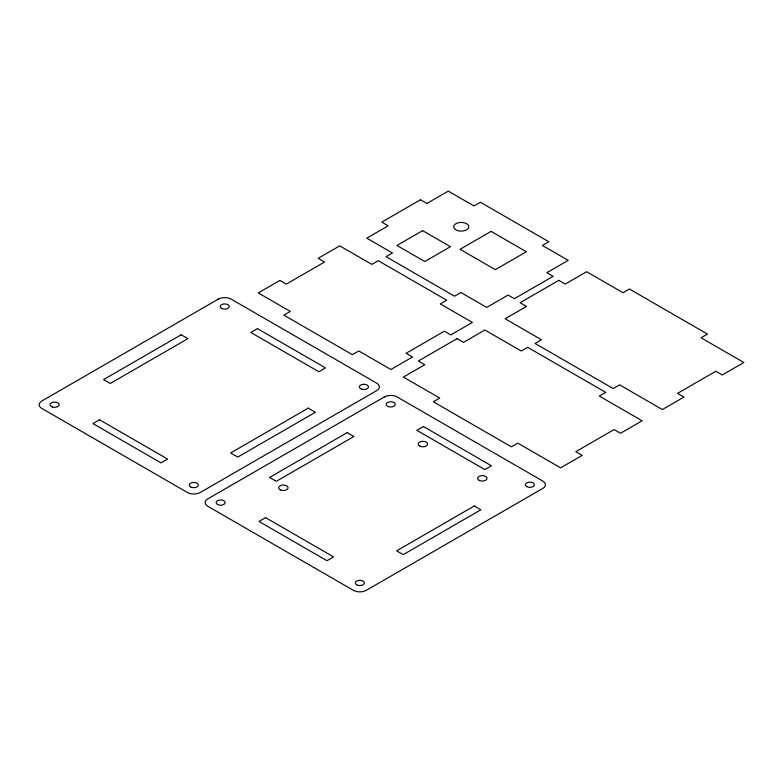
<?xml version="1.0" encoding="UTF-8"?>
<svg xmlns="http://www.w3.org/2000/svg" width="783" height="783" viewBox="0 0 783 783"><rect width="100%" height="100%" fill="white"/><g stroke="black" fill="none" stroke-linecap="round" stroke-linejoin="round"><path stroke-width="1.17" d="M218.3 299.116L41.812 401.013A9.073 5.236 0 0 0 41.812 408.423L187.411 492.487A9.073 5.236 0 0 0 200.252 492.487L376.74 390.6A9.073 5.236 0 0 0 376.74 383.181L231.132 299.116A9.073 5.236 0 0 0 218.3 299.116M181.206 334.772L103.552 379.598L110.266 383.474L187.92 338.638L181.206 334.772M279.854 280.441L258.253 292.92L290.336 311.438L283.926 315.148L352.379 354.67L358.8 350.96L390.883 369.488L412.494 357.019L406.074 353.309L444.353 331.209L450.773 334.918L472.384 322.439L440.291 303.912L446.711 300.212L378.258 260.69L371.837 264.39L339.744 245.862L318.143 258.341L324.554 262.041L286.275 284.151L279.854 280.441M420.481 199.773L381.771 222.118L388.182 225.827L366.796 238.169L392.459 252.997L386.048 256.697L454.502 296.219L460.923 292.519L486.723 307.416L508.118 295.064L514.402 298.695L553.111 276.34L546.828 272.719L568.223 260.367L542.413 245.471L548.834 241.761L480.38 202.239L473.96 205.949L448.287 191.121L426.892 203.472L420.481 199.773M422.624 230.642L396.952 245.461L424.768 261.512L450.44 246.694L422.624 230.642M99.568 419.786L92.981 423.593L161.004 462.87L167.601 459.063L99.568 419.786M257.46 328.625L250.814 332.472L318.838 371.739L325.493 367.902L257.46 328.625M491.078 231.377L460.061 249.288L495.365 269.665L526.382 251.764L491.078 231.377M308.277 408.129L230.623 452.966L237.758 457.086L315.412 412.25L308.277 408.129M457.066 338.667L418.357 361.012L424.778 364.721L403.382 377.073L439.752 398.067L433.332 401.767L511.416 446.848L517.827 443.149L560.618 467.852L582.219 455.373L575.808 451.664L614.087 429.564L620.508 433.273L642.109 420.794L599.328 396.1L605.748 392.391L527.664 347.309L521.243 351.019L484.873 330.015L463.487 342.367L457.066 338.667M558.808 280.363L520.098 302.718L526.509 306.427L505.123 318.769L541.484 339.773L535.073 343.473L613.148 388.554L619.568 384.854L662.359 409.548L683.96 397.079L677.54 393.369L715.828 371.269L722.239 374.979L743.85 362.5L701.069 337.796L707.48 334.096L629.405 289.015L622.984 292.715L586.614 271.721L565.218 284.072L558.808 280.363M384.306 396.971L207.818 498.869A9.073 5.236 0 0 0 207.818 506.278L353.427 590.343A9.073 5.236 0 0 0 366.258 590.343L542.746 488.445A9.073 5.236 0 0 0 542.746 481.036L397.147 396.971A9.073 5.236 0 0 0 384.306 396.971M347.221 432.617L269.567 477.454L276.272 481.33L353.926 436.493L347.221 432.617M265.584 517.641L258.987 521.449L327.02 560.716L333.607 556.919L265.584 517.641M423.417 426.52L416.82 430.317L484.853 469.594L491.44 465.787L423.417 426.52M474.292 505.984L396.638 550.821L403.225 554.628L480.879 509.792L474.292 505.984M419.962 446.212A4.727 2.731 0 0 0 427.616 444.519A4.727 2.731 0 0 0 421.254 441.534A4.727 2.731 0 0 0 419.962 446.212M479.304 480.468A4.727 2.731 0 0 0 486.957 478.785A4.727 2.731 0 0 0 480.596 475.8A4.727 2.731 0 0 0 479.304 480.468M280.383 489.874A4.727 2.731 0 0 0 288.036 488.191A4.727 2.731 0 0 0 281.684 485.206A4.727 2.731 0 0 0 280.383 489.874M388.456 406.651A4.541 2.623 0 0 0 395.268 404.38A4.541 2.623 0 0 0 388.456 402.11A4.541 2.623 0 0 0 388.456 406.651M526.705 486.595A4.541 2.623 0 0 0 534.3 485.421A4.541 2.623 0 0 0 528.74 482.211A4.541 2.623 0 0 0 526.705 486.595M356.637 584.784A4.541 2.623 0 0 0 364.222 583.609A4.541 2.623 0 0 0 358.673 580.399A4.541 2.623 0 0 0 356.637 584.784M217.449 504.428A4.541 2.623 0 0 0 225.034 503.254A4.541 2.623 0 0 0 219.485 500.043A4.541 2.623 0 0 0 217.449 504.428M190.621 486.928A4.541 2.623 0 0 0 198.216 485.754A4.541 2.623 0 0 0 192.657 482.543A4.541 2.623 0 0 0 190.621 486.928M361.629 389.161A4.541 2.623 0 0 0 368.441 386.89A4.541 2.623 0 0 0 361.629 384.619A4.541 2.623 0 0 0 361.629 389.161M52.373 406.984A4.541 2.623 0 0 0 59.185 404.723A4.541 2.623 0 0 0 52.373 402.452A4.541 2.623 0 0 0 52.373 406.984M221.501 308.385A4.541 2.623 0 0 0 229.096 307.21A4.541 2.623 0 0 0 223.537 304A4.541 2.623 0 0 0 221.501 308.385M457.478 230.554A7.566 4.365 0 0 0 468.821 226.776A7.566 4.365 0 0 0 457.478 222.989A7.566 4.365 0 0 0 457.478 230.554"/></g></svg>
